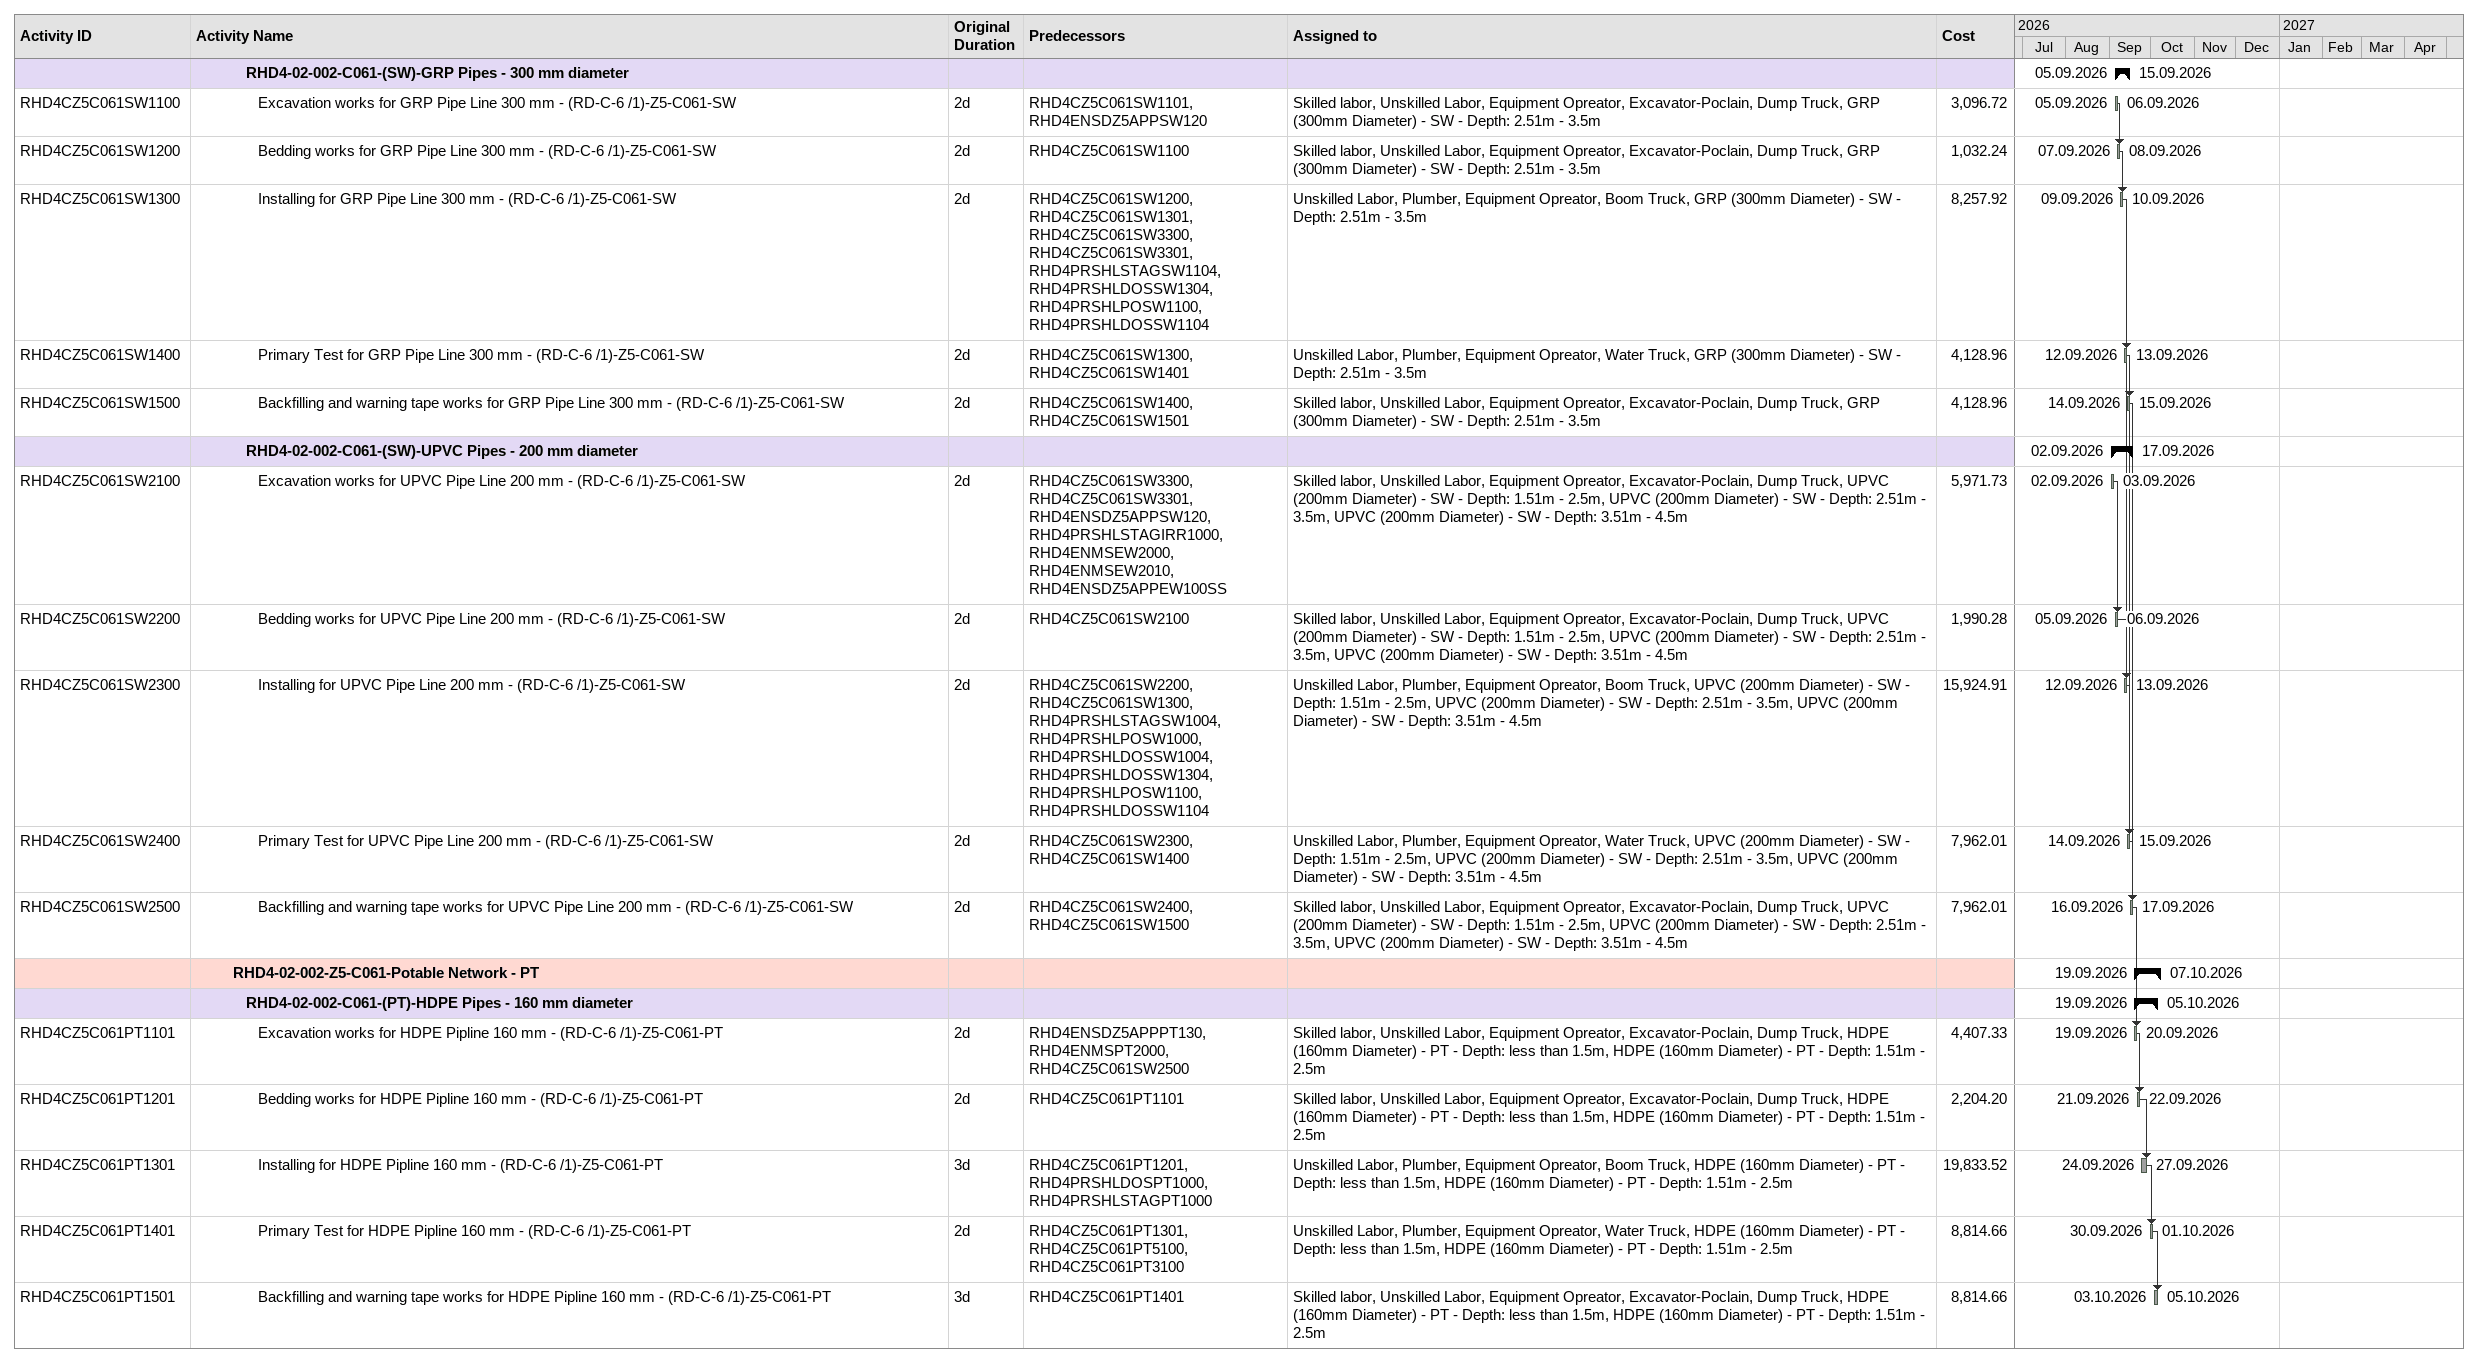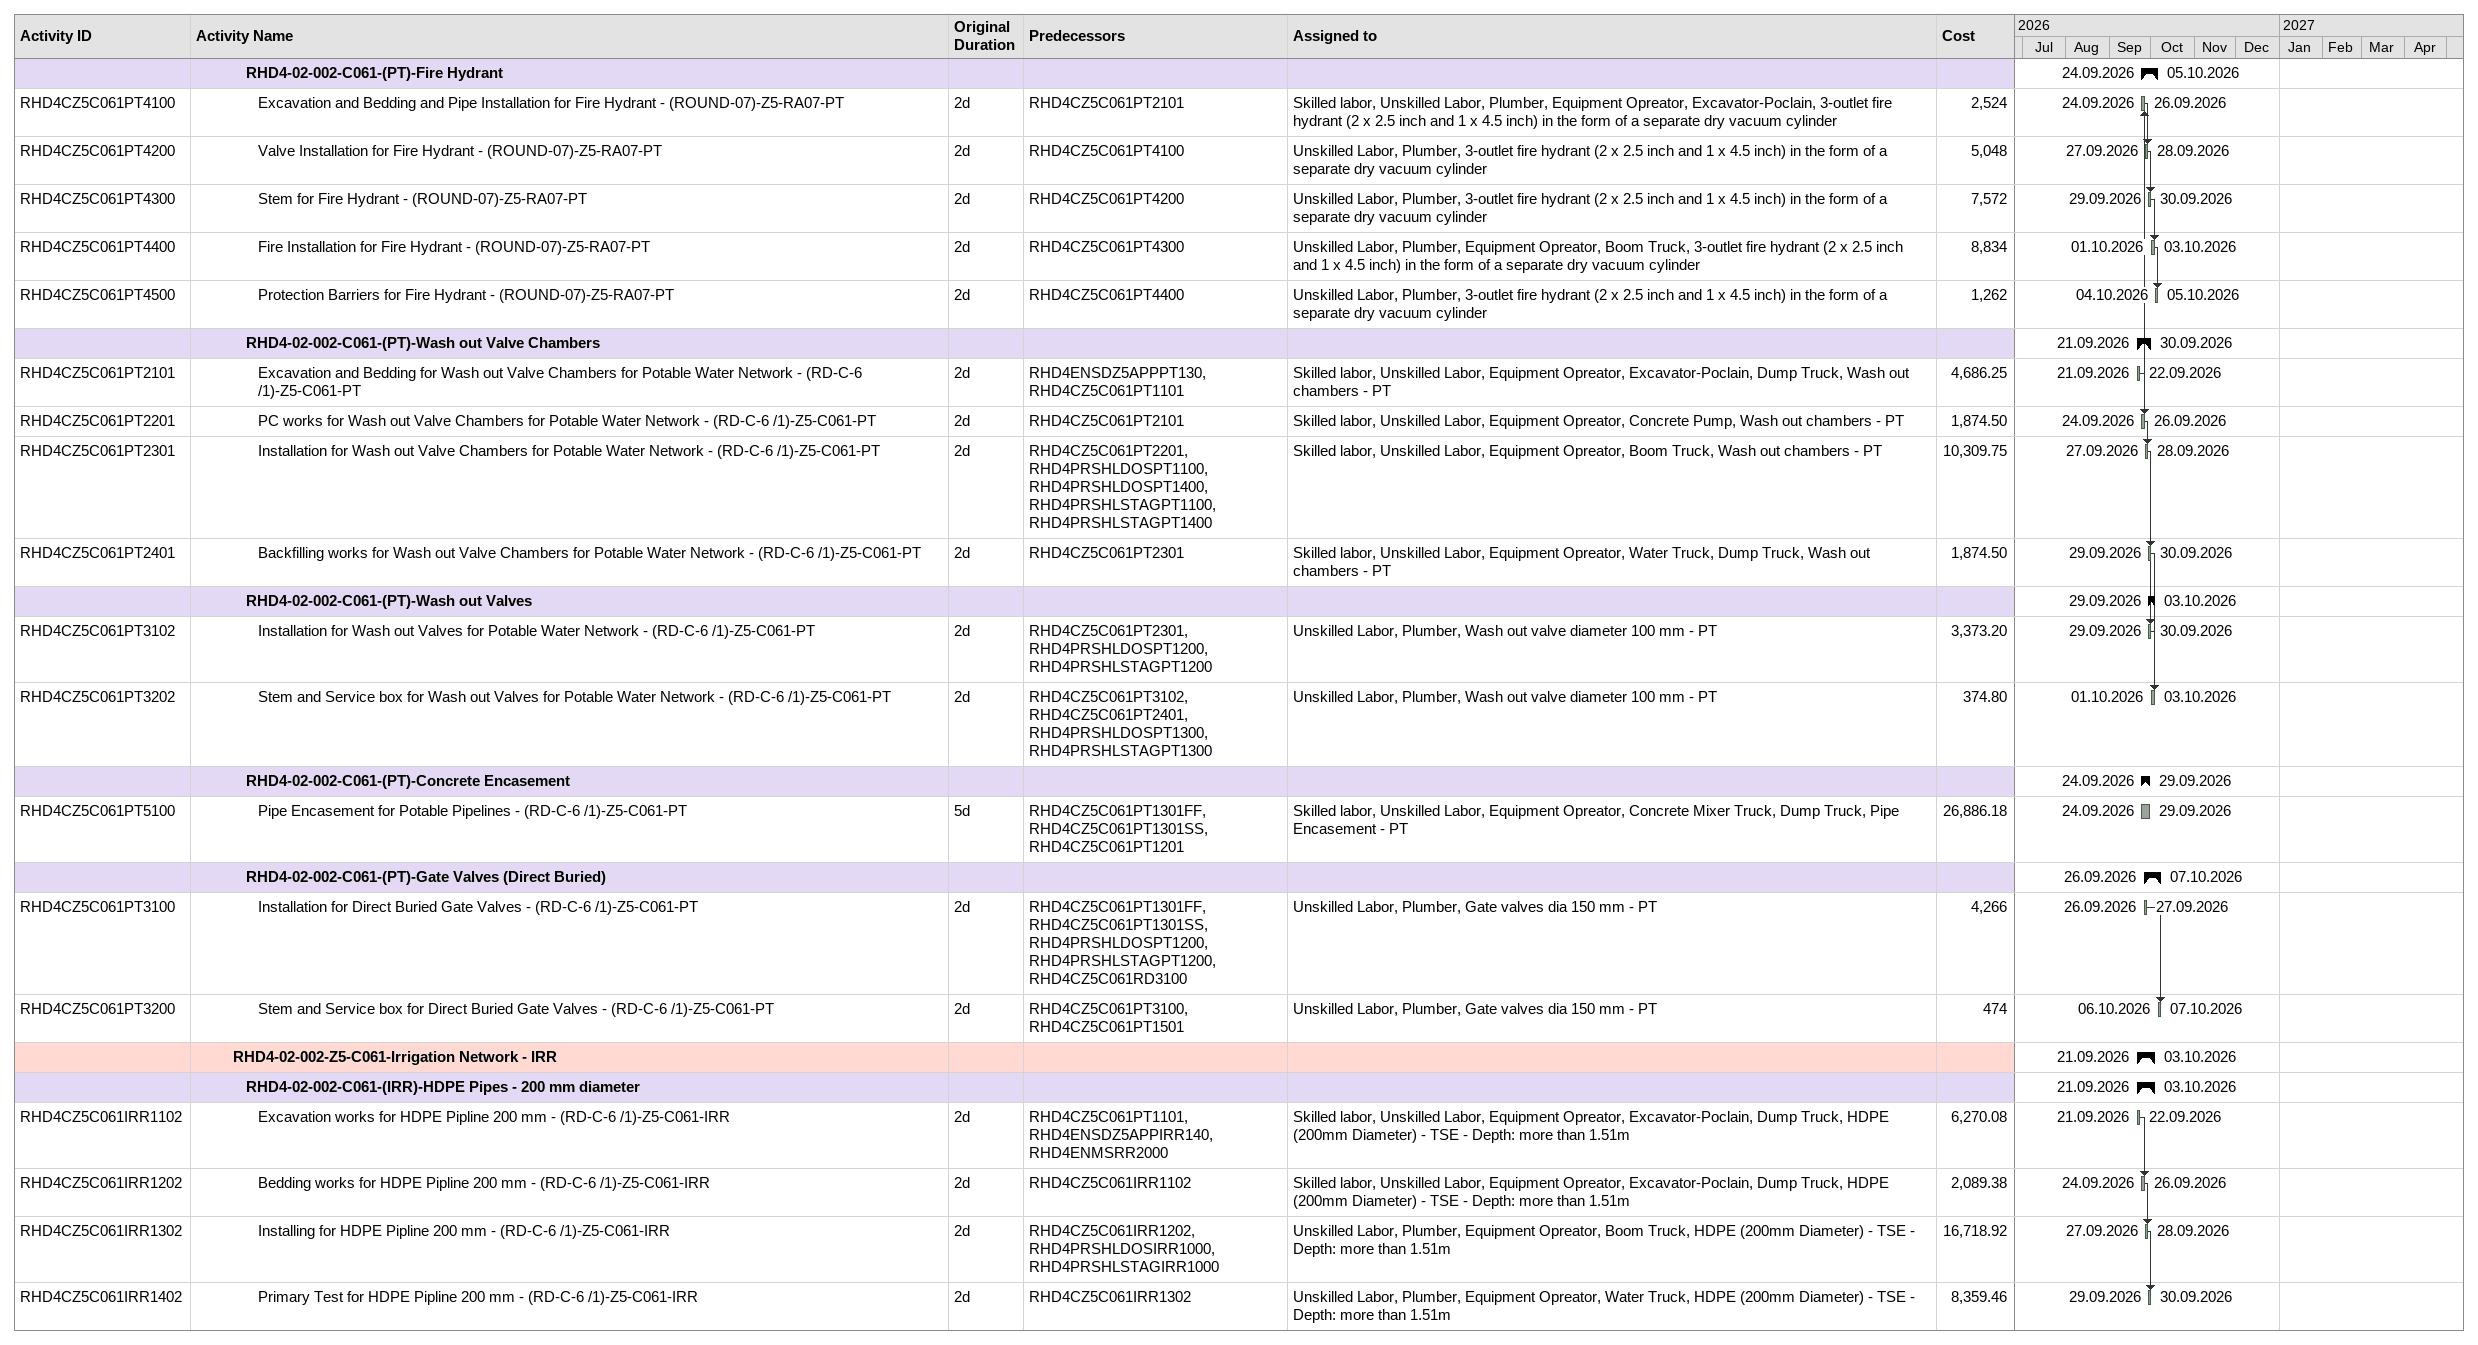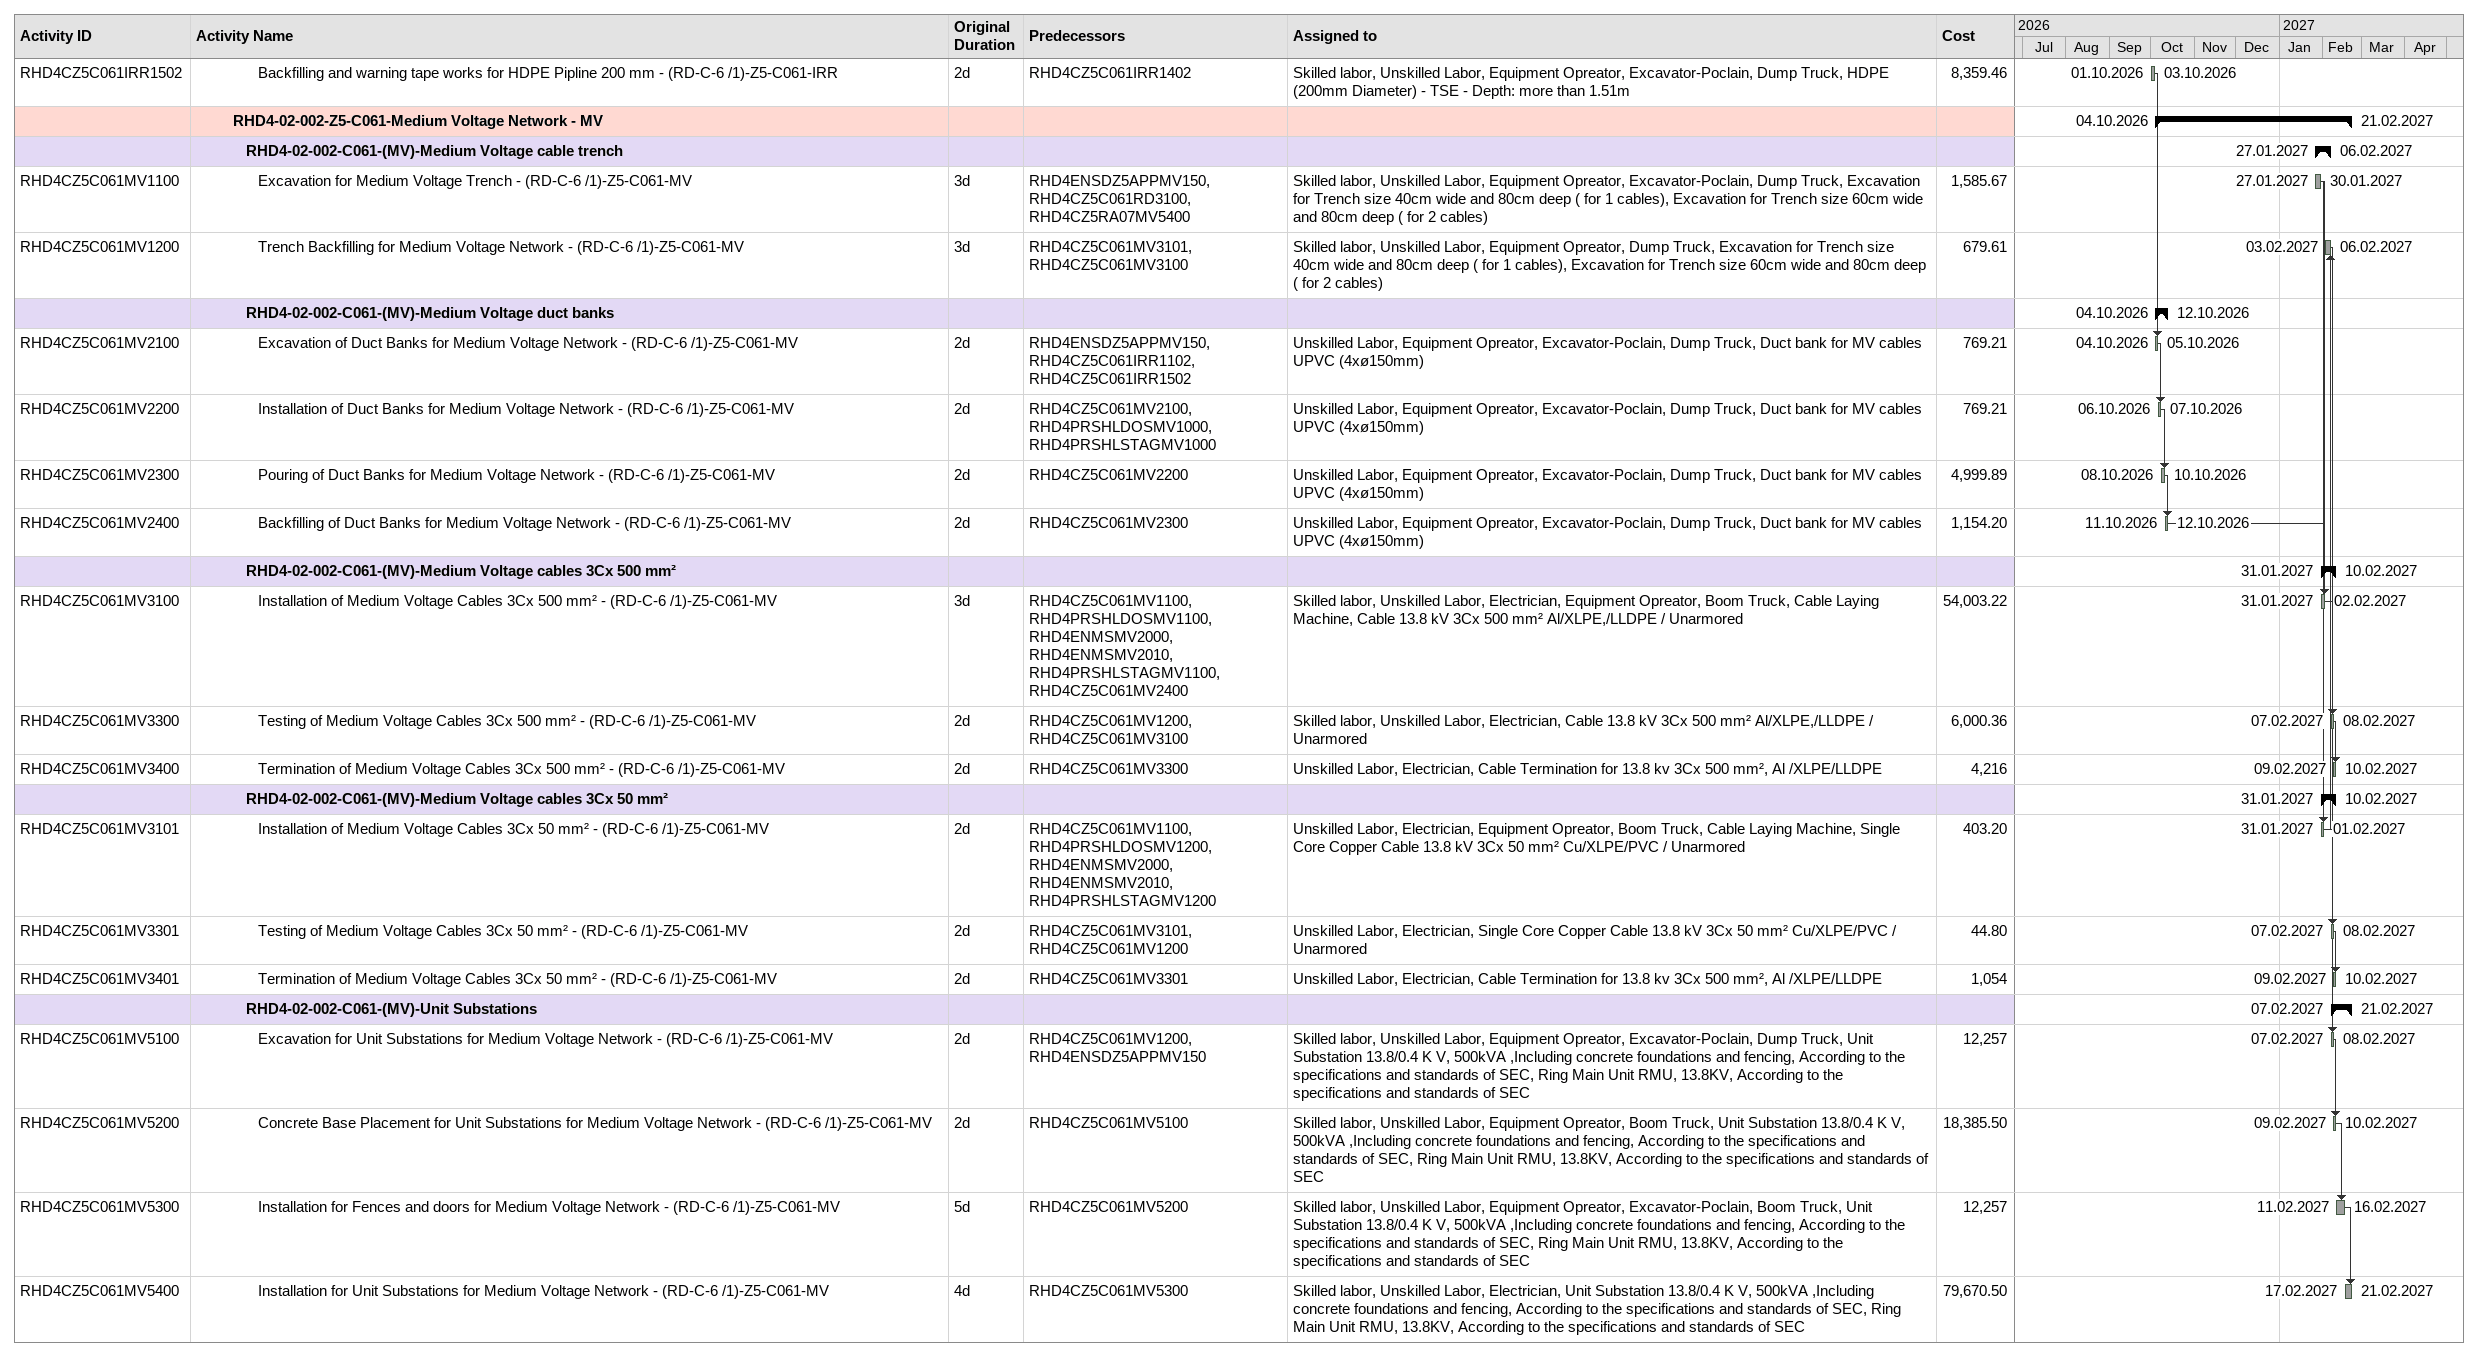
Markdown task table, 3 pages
| ID | Level | Task | Original duration | Start | Finish | Predecessors | Resources | Cost |
|---|---|---|---|---|---|---|---|---|
|  | 5 | **RHD4-02-002-C061-(SW)-GRP Pipes - 300 mm diameter** |  | 2026-09-05 | 2026-09-15 |  |  |  |
| RHD4CZ5C061SW1100 | 6 | Excavation works for GRP Pipe Line 300 mm - (RD-C-6 /1)-Z5-C061-SW | 2d | 2026-09-05 | 2026-09-06 | RHD4CZ5C061SW1101, RHD4ENSDZ5APPSW120 | Skilled labor, Unskilled Labor, Equipment Opreator, Excavator-Poclain, Dump Truck, GRP (300mm Diameter) - SW - Depth: 2.51m - 3.5m | 3096.72 |
| RHD4CZ5C061SW1200 | 6 | Bedding works for GRP Pipe Line 300 mm - (RD-C-6 /1)-Z5-C061-SW | 2d | 2026-09-07 | 2026-09-08 | RHD4CZ5C061SW1100 | Skilled labor, Unskilled Labor, Equipment Opreator, Excavator-Poclain, Dump Truck, GRP (300mm Diameter) - SW - Depth: 2.51m - 3.5m | 1032.24 |
| RHD4CZ5C061SW1300 | 6 | Installing for GRP Pipe Line 300 mm - (RD-C-6 /1)-Z5-C061-SW | 2d | 2026-09-09 | 2026-09-10 | RHD4CZ5C061SW1200, RHD4CZ5C061SW1301, RHD4CZ5C061SW3300, RHD4CZ5C061SW3301, RHD4PRSHLSTAGSW1104, RHD4PRSHLDOSSW1304, RHD4PRSHLPOSW1100, RHD4PRSHLDOSSW1104 | Unskilled Labor, Plumber, Equipment Opreator, Boom Truck, GRP (300mm Diameter) - SW - Depth: 2.51m - 3.5m | 8257.92 |
| RHD4CZ5C061SW1400 | 6 | Primary Test for GRP Pipe Line 300 mm - (RD-C-6 /1)-Z5-C061-SW | 2d | 2026-09-12 | 2026-09-13 | RHD4CZ5C061SW1300, RHD4CZ5C061SW1401 | Unskilled Labor, Plumber, Equipment Opreator, Water Truck, GRP (300mm Diameter) - SW - Depth: 2.51m - 3.5m | 4128.96 |
| RHD4CZ5C061SW1500 | 6 | Backfilling and warning tape works for GRP Pipe Line 300 mm - (RD-C-6 /1)-Z5-C061-SW | 2d | 2026-09-14 | 2026-09-15 | RHD4CZ5C061SW1400, RHD4CZ5C061SW1501 | Skilled labor, Unskilled Labor, Equipment Opreator, Excavator-Poclain, Dump Truck, GRP (300mm Diameter) - SW - Depth: 2.51m - 3.5m | 4128.96 |
|  | 5 | **RHD4-02-002-C061-(SW)-UPVC Pipes - 200 mm diameter** |  | 2026-09-02 | 2026-09-17 |  |  |  |
| RHD4CZ5C061SW2100 | 6 | Excavation works for UPVC Pipe Line 200 mm - (RD-C-6 /1)-Z5-C061-SW | 2d | 2026-09-02 | 2026-09-03 | RHD4CZ5C061SW3300, RHD4CZ5C061SW3301, RHD4ENSDZ5APPSW120, RHD4PRSHLSTAGIRR1000, RHD4ENMSEW2000, RHD4ENMSEW2010, RHD4ENSDZ5APPEW100SS | Skilled labor, Unskilled Labor, Equipment Opreator, Excavator-Poclain, Dump Truck, UPVC (200mm Diameter) - SW - Depth: 1.51m - 2.5m, UPVC (200mm Diameter) - SW - Depth: 2.51m - 3.5m, UPVC (200mm Diameter) - SW - Depth: 3.51m - 4.5m | 5971.73 |
| RHD4CZ5C061SW2200 | 6 | Bedding works for UPVC Pipe Line 200 mm - (RD-C-6 /1)-Z5-C061-SW | 2d | 2026-09-05 | 2026-09-06 | RHD4CZ5C061SW2100 | Skilled labor, Unskilled Labor, Equipment Opreator, Excavator-Poclain, Dump Truck, UPVC (200mm Diameter) - SW - Depth: 1.51m - 2.5m, UPVC (200mm Diameter) - SW - Depth: 2.51m - 3.5m, UPVC (200mm Diameter) - SW - Depth: 3.51m - 4.5m | 1990.28 |
| RHD4CZ5C061SW2300 | 6 | Installing for UPVC Pipe Line 200 mm - (RD-C-6 /1)-Z5-C061-SW | 2d | 2026-09-12 | 2026-09-13 | RHD4CZ5C061SW2200, RHD4CZ5C061SW1300, RHD4PRSHLSTAGSW1004, RHD4PRSHLPOSW1000, RHD4PRSHLDOSSW1004, RHD4PRSHLDOSSW1304, RHD4PRSHLPOSW1100, RHD4PRSHLDOSSW1104 | Unskilled Labor, Plumber, Equipment Opreator, Boom Truck, UPVC (200mm Diameter) - SW - Depth: 1.51m - 2.5m, UPVC (200mm Diameter) - SW - Depth: 2.51m - 3.5m, UPVC (200mm Diameter) - SW - Depth: 3.51m - 4.5m | 15924.91 |
| RHD4CZ5C061SW2400 | 6 | Primary Test for UPVC Pipe Line 200 mm - (RD-C-6 /1)-Z5-C061-SW | 2d | 2026-09-14 | 2026-09-15 | RHD4CZ5C061SW2300, RHD4CZ5C061SW1400 | Unskilled Labor, Plumber, Equipment Opreator, Water Truck, UPVC (200mm Diameter) - SW - Depth: 1.51m - 2.5m, UPVC (200mm Diameter) - SW - Depth: 2.51m - 3.5m, UPVC (200mm Diameter) - SW - Depth: 3.51m - 4.5m | 7962.01 |
| RHD4CZ5C061SW2500 | 6 | Backfilling and warning tape works for UPVC Pipe Line 200 mm - (RD-C-6 /1)-Z5-C061-SW | 2d | 2026-09-16 | 2026-09-17 | RHD4CZ5C061SW2400, RHD4CZ5C061SW1500 | Skilled labor, Unskilled Labor, Equipment Opreator, Excavator-Poclain, Dump Truck, UPVC (200mm Diameter) - SW - Depth: 1.51m - 2.5m, UPVC (200mm Diameter) - SW - Depth: 2.51m - 3.5m, UPVC (200mm Diameter) - SW - Depth: 3.51m - 4.5m | 7962.01 |
|  | 4 | **RHD4-02-002-Z5-C061-Potable Network - PT** |  | 2026-09-19 | 2026-10-07 |  |  |  |
|  | 5 | **RHD4-02-002-C061-(PT)-HDPE Pipes - 160 mm diameter** |  | 2026-09-19 | 2026-10-05 |  |  |  |
| RHD4CZ5C061PT1101 | 6 | Excavation works for HDPE Pipline 160 mm - (RD-C-6 /1)-Z5-C061-PT | 2d | 2026-09-19 | 2026-09-20 | RHD4ENSDZ5APPPT130, RHD4ENMSPT2000, RHD4CZ5C061SW2500 | Skilled labor, Unskilled Labor, Equipment Opreator, Excavator-Poclain, Dump Truck, HDPE (160mm Diameter) - PT - Depth: less than 1.5m, HDPE (160mm Diameter) - PT - Depth: 1.51m - 2.5m | 4407.33 |
| RHD4CZ5C061PT1201 | 6 | Bedding works for HDPE Pipline 160 mm - (RD-C-6 /1)-Z5-C061-PT | 2d | 2026-09-21 | 2026-09-22 | RHD4CZ5C061PT1101 | Skilled labor, Unskilled Labor, Equipment Opreator, Excavator-Poclain, Dump Truck, HDPE (160mm Diameter) - PT - Depth: less than 1.5m, HDPE (160mm Diameter) - PT - Depth: 1.51m - 2.5m | 2204.20 |
| RHD4CZ5C061PT1301 | 6 | Installing for HDPE Pipline 160 mm - (RD-C-6 /1)-Z5-C061-PT | 3d | 2026-09-24 | 2026-09-27 | RHD4CZ5C061PT1201, RHD4PRSHLDOSPT1000, RHD4PRSHLSTAGPT1000 | Unskilled Labor, Plumber, Equipment Opreator, Boom Truck, HDPE (160mm Diameter) - PT - Depth: less than 1.5m, HDPE (160mm Diameter) - PT - Depth: 1.51m - 2.5m | 19833.52 |
| RHD4CZ5C061PT1401 | 6 | Primary Test for HDPE Pipline 160 mm - (RD-C-6 /1)-Z5-C061-PT | 2d | 2026-09-30 | 2026-10-01 | RHD4CZ5C061PT1301, RHD4CZ5C061PT5100, RHD4CZ5C061PT3100 | Unskilled Labor, Plumber, Equipment Opreator, Water Truck, HDPE (160mm Diameter) - PT - Depth: less than 1.5m, HDPE (160mm Diameter) - PT - Depth: 1.51m - 2.5m | 8814.66 |
| RHD4CZ5C061PT1501 | 6 | Backfilling and warning tape works for HDPE Pipline 160 mm - (RD-C-6 /1)-Z5-C061-PT | 3d | 2026-10-03 | 2026-10-05 | RHD4CZ5C061PT1401 | Skilled labor, Unskilled Labor, Equipment Opreator, Excavator-Poclain, Dump Truck, HDPE (160mm Diameter) - PT - Depth: less than 1.5m, HDPE (160mm Diameter) - PT - Depth: 1.51m - 2.5m | 8814.66 |
|  | 5 | **RHD4-02-002-C061-(PT)-Fire Hydrant** |  | 2026-09-24 | 2026-10-05 |  |  |  |
| RHD4CZ5C061PT4100 | 6 | Excavation and Bedding and Pipe Installation for Fire Hydrant - (ROUND-07)-Z5-RA07-PT | 2d | 2026-09-24 | 2026-09-26 | RHD4CZ5C061PT2101 | Skilled labor, Unskilled Labor, Plumber, Equipment Opreator, Excavator-Poclain, 3-outlet fire hydrant (2 x 2.5 inch and 1 x 4.5 inch) in the form of a separate dry vacuum cylinder | 2524 |
| RHD4CZ5C061PT4200 | 6 | Valve Installation for Fire Hydrant - (ROUND-07)-Z5-RA07-PT | 2d | 2026-09-27 | 2026-09-28 | RHD4CZ5C061PT4100 | Unskilled Labor, Plumber, 3-outlet fire hydrant (2 x 2.5 inch and 1 x 4.5 inch) in the form of a separate dry vacuum cylinder | 5048 |
| RHD4CZ5C061PT4300 | 6 | Stem for Fire Hydrant - (ROUND-07)-Z5-RA07-PT | 2d | 2026-09-29 | 2026-09-30 | RHD4CZ5C061PT4200 | Unskilled Labor, Plumber, 3-outlet fire hydrant (2 x 2.5 inch and 1 x 4.5 inch) in the form of a separate dry vacuum cylinder | 7572 |
| RHD4CZ5C061PT4400 | 6 | Fire Installation for Fire Hydrant - (ROUND-07)-Z5-RA07-PT | 2d | 2026-10-01 | 2026-10-03 | RHD4CZ5C061PT4300 | Unskilled Labor, Plumber, Equipment Opreator, Boom Truck, 3-outlet fire hydrant (2 x 2.5 inch and 1 x 4.5 inch) in the form of a separate dry vacuum cylinder | 8834 |
| RHD4CZ5C061PT4500 | 6 | Protection Barriers for Fire Hydrant - (ROUND-07)-Z5-RA07-PT | 2d | 2026-10-04 | 2026-10-05 | RHD4CZ5C061PT4400 | Unskilled Labor, Plumber, 3-outlet fire hydrant (2 x 2.5 inch and 1 x 4.5 inch) in the form of a separate dry vacuum cylinder | 1262 |
|  | 5 | **RHD4-02-002-C061-(PT)-Wash out Valve Chambers** |  | 2026-09-21 | 2026-09-30 |  |  |  |
| RHD4CZ5C061PT2101 | 6 | Excavation and Bedding for Wash out Valve Chambers for Potable Water Network - (RD-C-6 /1)-Z5-C061-PT | 2d | 2026-09-21 | 2026-09-22 | RHD4ENSDZ5APPPT130, RHD4CZ5C061PT1101 | Skilled labor, Unskilled Labor, Equipment Opreator, Excavator-Poclain, Dump Truck, Wash out chambers - PT | 4686.25 |
| RHD4CZ5C061PT2201 | 6 | PC works for Wash out Valve Chambers for Potable Water Network - (RD-C-6 /1)-Z5-C061-PT | 2d | 2026-09-24 | 2026-09-26 | RHD4CZ5C061PT2101 | Skilled labor, Unskilled Labor, Equipment Opreator, Concrete Pump, Wash out chambers - PT | 1874.50 |
| RHD4CZ5C061PT2301 | 6 | Installation for Wash out Valve Chambers for Potable Water Network - (RD-C-6 /1)-Z5-C061-PT | 2d | 2026-09-27 | 2026-09-28 | RHD4CZ5C061PT2201, RHD4PRSHLDOSPT1100, RHD4PRSHLDOSPT1400, RHD4PRSHLSTAGPT1100, RHD4PRSHLSTAGPT1400 | Skilled labor, Unskilled Labor, Equipment Opreator, Boom Truck, Wash out chambers - PT | 10309.75 |
| RHD4CZ5C061PT2401 | 6 | Backfilling works for Wash out Valve Chambers for Potable Water Network - (RD-C-6 /1)-Z5-C061-PT | 2d | 2026-09-29 | 2026-09-30 | RHD4CZ5C061PT2301 | Skilled labor, Unskilled Labor, Equipment Opreator, Water Truck, Dump Truck, Wash out chambers - PT | 1874.50 |
|  | 5 | **RHD4-02-002-C061-(PT)-Wash out Valves** |  | 2026-09-29 | 2026-10-03 |  |  |  |
| RHD4CZ5C061PT3102 | 6 | Installation for Wash out Valves for Potable Water Network - (RD-C-6 /1)-Z5-C061-PT | 2d | 2026-09-29 | 2026-09-30 | RHD4CZ5C061PT2301, RHD4PRSHLDOSPT1200, RHD4PRSHLSTAGPT1200 | Unskilled Labor, Plumber, Wash out valve diameter 100 mm - PT | 3373.20 |
| RHD4CZ5C061PT3202 | 6 | Stem and Service box for Wash out Valves for Potable Water Network - (RD-C-6 /1)-Z5-C061-PT | 2d | 2026-10-01 | 2026-10-03 | RHD4CZ5C061PT3102, RHD4CZ5C061PT2401, RHD4PRSHLDOSPT1300, RHD4PRSHLSTAGPT1300 | Unskilled Labor, Plumber, Wash out valve diameter 100 mm - PT | 374.80 |
|  | 5 | **RHD4-02-002-C061-(PT)-Concrete Encasement** |  | 2026-09-24 | 2026-09-29 |  |  |  |
| RHD4CZ5C061PT5100 | 6 | Pipe Encasement for Potable Pipelines - (RD-C-6 /1)-Z5-C061-PT | 5d | 2026-09-24 | 2026-09-29 | RHD4CZ5C061PT1301FF, RHD4CZ5C061PT1301SS, RHD4CZ5C061PT1201 | Skilled labor, Unskilled Labor, Equipment Opreator, Concrete Mixer Truck, Dump Truck, Pipe Encasement - PT | 26886.18 |
|  | 5 | **RHD4-02-002-C061-(PT)-Gate Valves (Direct Buried)** |  | 2026-09-26 | 2026-10-07 |  |  |  |
| RHD4CZ5C061PT3100 | 6 | Installation for Direct Buried Gate Valves - (RD-C-6 /1)-Z5-C061-PT | 2d | 2026-09-26 | 2026-09-27 | RHD4CZ5C061PT1301FF, RHD4CZ5C061PT1301SS, RHD4PRSHLDOSPT1200, RHD4PRSHLSTAGPT1200, RHD4CZ5C061RD3100 | Unskilled Labor, Plumber, Gate valves dia 150 mm - PT | 4266 |
| RHD4CZ5C061PT3200 | 6 | Stem and Service box for Direct Buried Gate Valves - (RD-C-6 /1)-Z5-C061-PT | 2d | 2026-10-06 | 2026-10-07 | RHD4CZ5C061PT3100, RHD4CZ5C061PT1501 | Unskilled Labor, Plumber, Gate valves dia 150 mm - PT | 474 |
|  | 4 | **RHD4-02-002-Z5-C061-Irrigation Network - IRR** |  | 2026-09-21 | 2026-10-03 |  |  |  |
|  | 5 | **RHD4-02-002-C061-(IRR)-HDPE Pipes - 200 mm diameter** |  | 2026-09-21 | 2026-10-03 |  |  |  |
| RHD4CZ5C061IRR1102 | 6 | Excavation works for HDPE Pipline 200 mm - (RD-C-6 /1)-Z5-C061-IRR | 2d | 2026-09-21 | 2026-09-22 | RHD4CZ5C061PT1101, RHD4ENSDZ5APPIRR140, RHD4ENMSRR2000 | Skilled labor, Unskilled Labor, Equipment Opreator, Excavator-Poclain, Dump Truck, HDPE (200mm Diameter) - TSE - Depth: more than 1.51m | 6270.08 |
| RHD4CZ5C061IRR1202 | 6 | Bedding works for HDPE Pipline 200 mm - (RD-C-6 /1)-Z5-C061-IRR | 2d | 2026-09-24 | 2026-09-26 | RHD4CZ5C061IRR1102 | Skilled labor, Unskilled Labor, Equipment Opreator, Excavator-Poclain, Dump Truck, HDPE (200mm Diameter) - TSE - Depth: more than 1.51m | 2089.38 |
| RHD4CZ5C061IRR1302 | 6 | Installing for HDPE Pipline 200 mm - (RD-C-6 /1)-Z5-C061-IRR | 2d | 2026-09-27 | 2026-09-28 | RHD4CZ5C061IRR1202, RHD4PRSHLDOSIRR1000, RHD4PRSHLSTAGIRR1000 | Unskilled Labor, Plumber, Equipment Opreator, Boom Truck, HDPE (200mm Diameter) - TSE - Depth: more than 1.51m | 16718.92 |
| RHD4CZ5C061IRR1402 | 6 | Primary Test for HDPE Pipline 200 mm - (RD-C-6 /1)-Z5-C061-IRR | 2d | 2026-09-29 | 2026-09-30 | RHD4CZ5C061IRR1302 | Unskilled Labor, Plumber, Equipment Opreator, Water Truck, HDPE (200mm Diameter) - TSE - Depth: more than 1.51m | 8359.46 |
| RHD4CZ5C061IRR1502 | 6 | Backfilling and warning tape works for HDPE Pipline 200 mm - (RD-C-6 /1)-Z5-C061-IRR | 2d | 2026-10-01 | 2026-10-03 | RHD4CZ5C061IRR1402 | Skilled labor, Unskilled Labor, Equipment Opreator, Excavator-Poclain, Dump Truck, HDPE (200mm Diameter) - TSE - Depth: more than 1.51m | 8359.46 |
|  | 4 | **RHD4-02-002-Z5-C061-Medium Voltage Network - MV** |  | 2026-10-04 | 2027-02-21 |  |  |  |
|  | 5 | **RHD4-02-002-C061-(MV)-Medium Voltage cable trench** |  | 2027-01-27 | 2027-02-06 |  |  |  |
| RHD4CZ5C061MV1100 | 6 | Excavation for Medium Voltage Trench - (RD-C-6 /1)-Z5-C061-MV | 3d | 2027-01-27 | 2027-01-30 | RHD4ENSDZ5APPMV150, RHD4CZ5C061RD3100, RHD4CZ5RA07MV5400 | Skilled labor, Unskilled Labor, Equipment Opreator, Excavator-Poclain, Dump Truck, Excavation for Trench size 40cm wide and 80cm deep ( for 1 cables), Excavation for Trench size 60cm wide and 80cm deep ( for 2 cables) | 1585.67 |
| RHD4CZ5C061MV1200 | 6 | Trench Backfilling for Medium Voltage Network - (RD-C-6 /1)-Z5-C061-MV | 3d | 2027-02-03 | 2027-02-06 | RHD4CZ5C061MV3101, RHD4CZ5C061MV3100 | Skilled labor, Unskilled Labor, Equipment Opreator, Dump Truck, Excavation for Trench size 40cm wide and 80cm deep ( for 1 cables), Excavation for Trench size 60cm wide and 80cm deep ( for 2 cables) | 679.61 |
|  | 5 | **RHD4-02-002-C061-(MV)-Medium Voltage duct banks** |  | 2026-10-04 | 2026-10-12 |  |  |  |
| RHD4CZ5C061MV2100 | 6 | Excavation of Duct Banks for Medium Voltage Network - (RD-C-6 /1)-Z5-C061-MV | 2d | 2026-10-04 | 2026-10-05 | RHD4ENSDZ5APPMV150, RHD4CZ5C061IRR1102, RHD4CZ5C061IRR1502 | Unskilled Labor, Equipment Opreator, Excavator-Poclain, Dump Truck, Duct bank for MV cables UPVC (4xø150mm) | 769.21 |
| RHD4CZ5C061MV2200 | 6 | Installation of Duct Banks for Medium Voltage Network - (RD-C-6 /1)-Z5-C061-MV | 2d | 2026-10-06 | 2026-10-07 | RHD4CZ5C061MV2100, RHD4PRSHLDOSMV1000, RHD4PRSHLSTAGMV1000 | Unskilled Labor, Equipment Opreator, Excavator-Poclain, Dump Truck, Duct bank for MV cables UPVC (4xø150mm) | 769.21 |
| RHD4CZ5C061MV2300 | 6 | Pouring of Duct Banks for Medium Voltage Network - (RD-C-6 /1)-Z5-C061-MV | 2d | 2026-10-08 | 2026-10-10 | RHD4CZ5C061MV2200 | Unskilled Labor, Equipment Opreator, Excavator-Poclain, Dump Truck, Duct bank for MV cables UPVC (4xø150mm) | 4999.89 |
| RHD4CZ5C061MV2400 | 6 | Backfilling of Duct Banks for Medium Voltage Network - (RD-C-6 /1)-Z5-C061-MV | 2d | 2026-10-11 | 2026-10-12 | RHD4CZ5C061MV2300 | Unskilled Labor, Equipment Opreator, Excavator-Poclain, Dump Truck, Duct bank for MV cables UPVC (4xø150mm) | 1154.20 |
|  | 5 | **RHD4-02-002-C061-(MV)-Medium Voltage cables 3Cx 500 mm²** |  | 2027-01-31 | 2027-02-10 |  |  |  |
| RHD4CZ5C061MV3100 | 6 | Installation of Medium Voltage Cables 3Cx 500 mm² - (RD-C-6 /1)-Z5-C061-MV | 3d | 2027-01-31 | 2027-02-02 | RHD4CZ5C061MV1100, RHD4PRSHLDOSMV1100, RHD4ENMSMV2000, RHD4ENMSMV2010, RHD4PRSHLSTAGMV1100, RHD4CZ5C061MV2400 | Skilled labor, Unskilled Labor, Electrician, Equipment Opreator, Boom Truck, Cable Laying Machine, Cable 13.8 kV 3Cx 500 mm² Al/XLPE,/LLDPE / Unarmored | 54003.22 |
| RHD4CZ5C061MV3300 | 6 | Testing of Medium Voltage Cables 3Cx 500 mm² - (RD-C-6 /1)-Z5-C061-MV | 2d | 2027-02-07 | 2027-02-08 | RHD4CZ5C061MV1200, RHD4CZ5C061MV3100 | Skilled labor, Unskilled Labor, Electrician, Cable 13.8 kV 3Cx 500 mm² Al/XLPE,/LLDPE / Unarmored | 6000.36 |
| RHD4CZ5C061MV3400 | 6 | Termination of Medium Voltage Cables 3Cx 500 mm² - (RD-C-6 /1)-Z5-C061-MV | 2d | 2027-02-09 | 2027-02-10 | RHD4CZ5C061MV3300 | Unskilled Labor, Electrician, Cable Termination for 13.8 kv 3Cx 500 mm², Al /XLPE/LLDPE | 4216 |
|  | 5 | **RHD4-02-002-C061-(MV)-Medium Voltage cables 3Cx 50 mm²** |  | 2027-01-31 | 2027-02-10 |  |  |  |
| RHD4CZ5C061MV3101 | 6 | Installation of Medium Voltage Cables 3Cx 50 mm² - (RD-C-6 /1)-Z5-C061-MV | 2d | 2027-01-31 | 2027-02-01 | RHD4CZ5C061MV1100, RHD4PRSHLDOSMV1200, RHD4ENMSMV2000, RHD4ENMSMV2010, RHD4PRSHLSTAGMV1200 | Unskilled Labor, Electrician, Equipment Opreator, Boom Truck, Cable Laying Machine, Single Core Copper Cable 13.8 kV 3Cx 50 mm² Cu/XLPE/PVC / Unarmored | 403.20 |
| RHD4CZ5C061MV3301 | 6 | Testing of Medium Voltage Cables 3Cx 50 mm² - (RD-C-6 /1)-Z5-C061-MV | 2d | 2027-02-07 | 2027-02-08 | RHD4CZ5C061MV3101, RHD4CZ5C061MV1200 | Unskilled Labor, Electrician, Single Core Copper Cable 13.8 kV 3Cx 50 mm² Cu/XLPE/PVC / Unarmored | 44.80 |
| RHD4CZ5C061MV3401 | 6 | Termination of Medium Voltage Cables 3Cx 50 mm² - (RD-C-6 /1)-Z5-C061-MV | 2d | 2027-02-09 | 2027-02-10 | RHD4CZ5C061MV3301 | Unskilled Labor, Electrician, Cable Termination for 13.8 kv 3Cx 500 mm², Al /XLPE/LLDPE | 1054 |
|  | 5 | **RHD4-02-002-C061-(MV)-Unit Substations** |  | 2027-02-07 | 2027-02-21 |  |  |  |
| RHD4CZ5C061MV5100 | 6 | Excavation for Unit Substations for Medium Voltage Network - (RD-C-6 /1)-Z5-C061-MV | 2d | 2027-02-07 | 2027-02-08 | RHD4CZ5C061MV1200, RHD4ENSDZ5APPMV150 | Skilled labor, Unskilled Labor, Equipment Opreator, Excavator-Poclain, Dump Truck, Unit Substation 13.8/0.4 K V, 500kVA ,Including concrete foundations and fencing, According to the specifications and standards of SEC, Ring Main Unit RMU, 13.8KV, According to the specifications and standards of SEC | 12257 |
| RHD4CZ5C061MV5200 | 6 | Concrete Base Placement for Unit Substations for Medium Voltage Network - (RD-C-6 /1)-Z5-C061-MV | 2d | 2027-02-09 | 2027-02-10 | RHD4CZ5C061MV5100 | Skilled labor, Unskilled Labor, Equipment Opreator, Boom Truck, Unit Substation 13.8/0.4 K V, 500kVA ,Including concrete foundations and fencing, According to the specifications and standards of SEC, Ring Main Unit RMU, 13.8KV, According to the specifications and standards of SEC | 18385.50 |
| RHD4CZ5C061MV5300 | 6 | Installation for Fences and doors for Medium Voltage Network - (RD-C-6 /1)-Z5-C061-MV | 5d | 2027-02-11 | 2027-02-16 | RHD4CZ5C061MV5200 | Skilled labor, Unskilled Labor, Equipment Opreator, Excavator-Poclain, Boom Truck, Unit Substation 13.8/0.4 K V, 500kVA ,Including concrete foundations and fencing, According to the specifications and standards of SEC, Ring Main Unit RMU, 13.8KV, According to the specifications and standards of SEC | 12257 |
| RHD4CZ5C061MV5400 | 6 | Installation for Unit Substations for Medium Voltage Network - (RD-C-6 /1)-Z5-C061-MV | 4d | 2027-02-17 | 2027-02-21 | RHD4CZ5C061MV5300 | Skilled labor, Unskilled Labor, Electrician, Unit Substation 13.8/0.4 K V, 500kVA ,Including concrete foundations and fencing, According to the specifications and standards of SEC, Ring Main Unit RMU, 13.8KV, According to the specifications and standards of SEC | 79670.50 |
